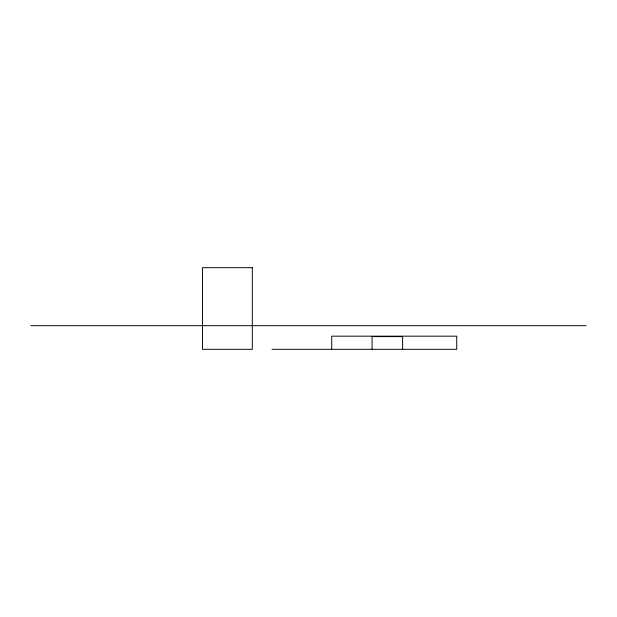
<?xml version="1.0" encoding="UTF-8"?>
<svg xmlns="http://www.w3.org/2000/svg" width="617" height="617" viewBox="0 0 617 617"><rect width="100%" height="100%" fill="white"/><g stroke="black" fill="none" stroke-linecap="round" stroke-linejoin="round"><path stroke-width="0.93" d="M30.85 325.668L586.15 325.668M272.028 349.315L456.734 349.315L456.734 336.165L331.722 336.165L331.722 349.315M402.616 349.315L402.616 336.612L372.082 336.612L372.082 349.315M252.307 267.685L202.484 267.685L202.484 349.315L252.307 349.315L252.307 267.685"/></g></svg>
